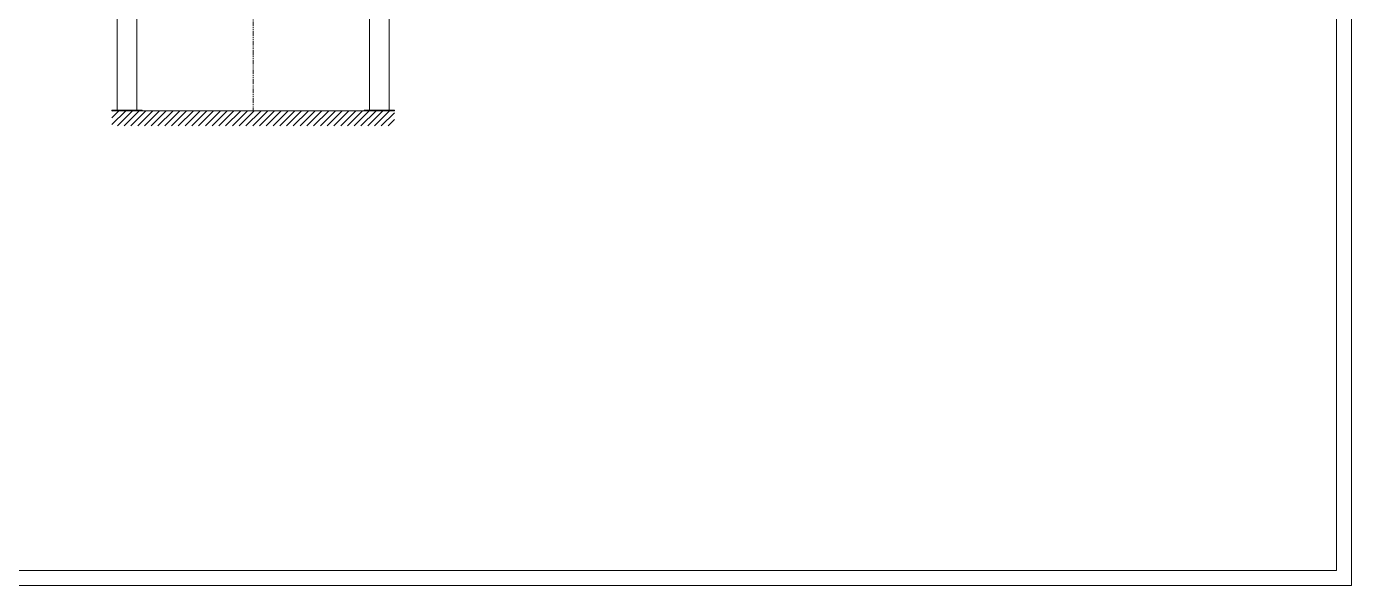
# Model space of a CAD drawing. Header units: inches. Extents: x 2378 to 8138, y 788 to 3743.
# Drawn here: x 6379 to 8138, y 788 to 1531 of the extents above; entities that cross this region are included whole.
import ezdxf

# ---------------------------------------------------------------- set-up
doc = ezdxf.new("R2010")
doc.units = ezdxf.units.IN
doc.header["$MEASUREMENT"] = 0
doc.linetypes.add('PHANTOM', pattern=[12.7, 6.35, -1.27, 1.27, -1.27, 1.27, -1.27])
for name, color, linetype in [('PK24E', 7, 'Continuous'), ('PK24E-STRUCT-CONCRETE', 7, 'Continuous'), ('PK24E-STRUCT-STEEL', 254, 'Continuous')]:
    doc.layers.add(name, color=color, linetype=linetype)
doc.layers.add('PK24E-HELPER', color=253, linetype='PHANTOM', true_color=0xa1a1a1)

# ---------------------------------------------------------------- blocks, each defined once
blk = doc.blocks.new('*U75')
at = {"layer": 'PK24E-STRUCT-CONCRETE', "lineweight": 5}
h = blk.add_hatch(dxfattribs=at)
h.set_pattern_fill('ANSI31', color=256, scale=2)
h.set_pattern_definition([(45, (-15040.825, -23563.489), (-4.490128, 4.490128), [])])
h.paths.add_polyline_path([(-187.5, -571.6), (187.5, -571.6), (187.5, -591.6), (-187.5, -591.6)])
at = {"layer": 'PK24E-HELPER', "lineweight": 5}
blk.add_line((0, 664.5), (0, -571.6), dxfattribs=at)
at = {"layer": 'PK24E-STRUCT-CONCRETE', "lineweight": 5}
blk.add_line((-187.5, -571.6), (187.5, -571.6), dxfattribs=at)
at = {"layer": 'PK24E-STRUCT-STEEL', "lineweight": 5}
for points in [[(-180.5, 707.6), (-154.5, 707.6), (-154.5, -570.6), (-180.5, -570.6)], [(154.5, 707.6), (180.5, 707.6), (180.5, -570.6), (154.5, -570.6)], [(-187.5, -570.6), (-147.5, -570.6), (-147.5, -571.6), (-187.5, -571.6)], [(147.5, -570.6), (187.5, -570.6), (187.5, -571.6), (147.5, -571.6)]]:
    blk.add_lwpolyline(points, close=True, dxfattribs=at)
blk = doc.blocks.new('*U80')
at = {"layer": 'PK24E', "color": 20, "lineweight": 5, "true_color": 0xf54b32}
for points in [[(0, 0), (5759.5, 0), (5759.5, 2954.8), (0, 2954.8)], [(20, 20), (5739.5, 20), (5739.5, 2934.8), (20, 2934.8)]]:
    blk.add_lwpolyline(points, close=True, dxfattribs=at)

msp = doc.modelspace()

# ---------------------------------------------------------------- block references
at = {"layer": 'PK24E', "lineweight": 5}
msp.add_blockref('*U75', (6680.2, 1990.4), dxfattribs=at)

# ---------------------------------------------------------------- next in the draw order: block references
at = {"lineweight": 5}
msp.add_blockref('*U80', (2378.3, 788.4), dxfattribs=at)

doc.saveas('drawing.dxf')
